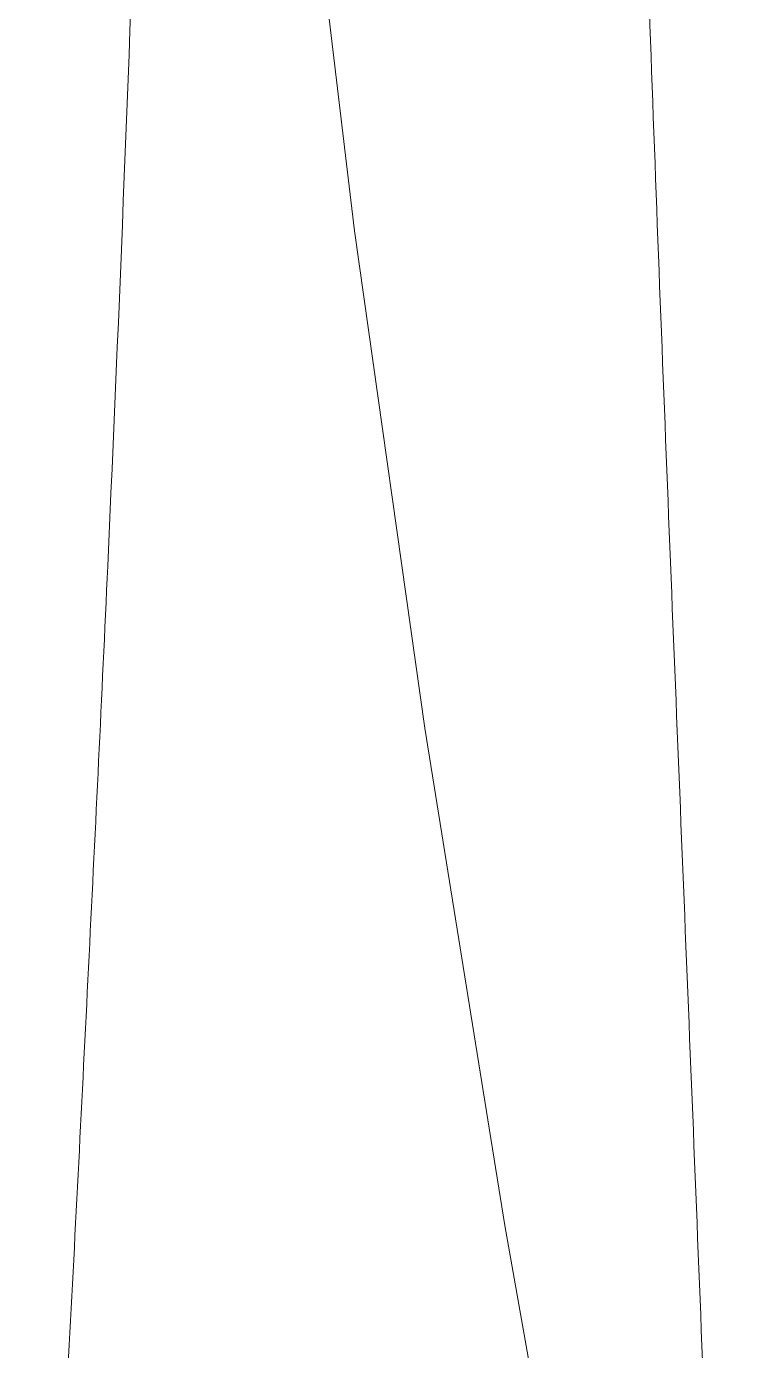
# Model space of a CAD drawing. Header units: millimetres. Extents: x 1680 to 166026, y 35966 to 91121.
# Drawn here: x 71785.5 to 71839.1, y 50455.8 to 50556.3 of the extents above; entities that cross this region are included whole.
import ezdxf

# ---------------------------------------------------------------- set-up
doc = ezdxf.new("R2010")
doc.units = ezdxf.units.MM
doc.layers.add('G-IMPT', color=8, linetype='Continuous', lineweight=18)
doc.layers.add('I-Furn', color=252, linetype='Continuous', lineweight=13)

# ---------------------------------------------------------------- blocks, each defined once
blk = doc.blocks.new('Furniture_Sofas-Armchairs_Icons-of-Denmark_ EC1-Sofa_Configuration7 - Default-V9-mebel yerləşmə planı')
at = {"layer": 'G-IMPT', "flags": 128}
for points in [[(1302.66, 226.15), (1227.13, 212.74), (1189.37, 206.68), (1151.6, 201.32), (1113.84, 196.82), (1076.07, 193.38), (1038.31, 191.18), (1000.54, 190.4)], [(1000.54, 190.4), (1038.31, 191.18), (1076.07, 193.38), (1113.84, 196.82), (1151.6, 201.32), (1189.37, 206.68), (1227.13, 212.74), (1302.66, 226.15)]]:
    blk.add_lwpolyline(points, dxfattribs=at)
at = {"layer": 'I-Furn'}
for points, knots in [([(1000.54, 221.02), (1013.01, 221.02), (1037.94, 221.19), (1075.31, 221.86), (1112.64, 222.92), (1149.96, 224.26), (1187.25, 225.74), (1237.04, 227.77), (1274.34, 229.19), (1299.24, 230.04)], [0, 0, 0, 0, 0.125, 0.25, 0.375, 0.5, 0.625, 0.75, 1, 1, 1, 1]), ([(1295.29, 176.42), (1285.44, 176.97), (1265.75, 178.05), (1236.2, 179.69), (1206.63, 181.19), (1167.2, 183.09), (1098.15, 185.85), (1038.91, 187.01), (999.4, 187.02)], [0, 0, 0, 0, 0.1, 0.2, 0.3, 0.4, 0.6, 1, 1, 1, 1])]:
    blk.add_open_spline(points, degree=3, knots=knots, dxfattribs=at)

msp = doc.modelspace()

# ---------------------------------------------------------------- block references
at = {"layer": 'I-Furn', "rotation": 269.9999999999999}
msp.add_blockref('Furniture_Sofas-Armchairs_Icons-of-Denmark_ EC1-Sofa_Configuration7 - Default-V9-mebel yerləşmə planı', (71609.09, 51692.4), dxfattribs=at)

doc.saveas('drawing.dxf')
